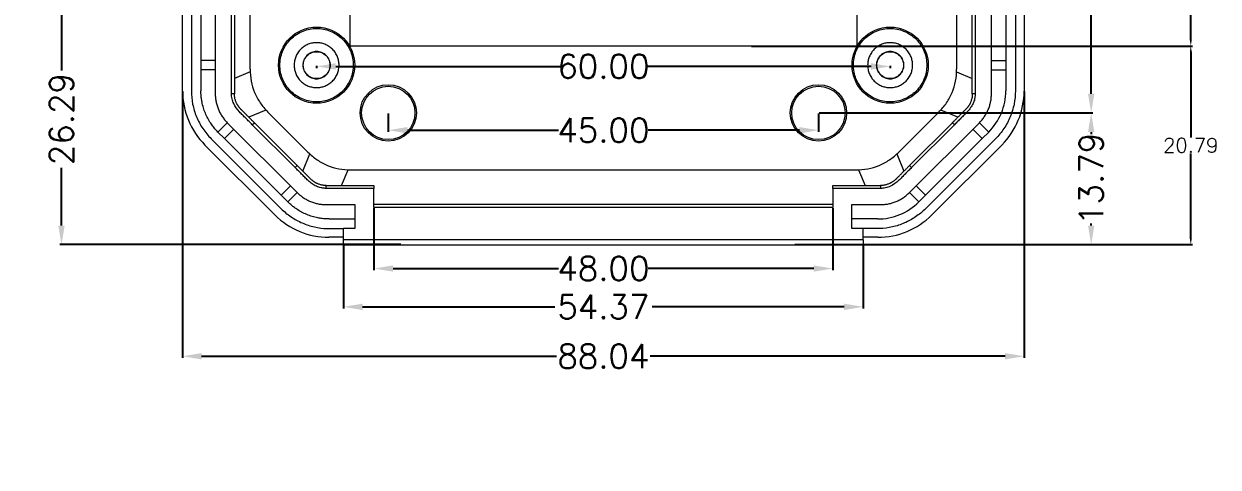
# Model space of a CAD drawing. Header units: inches. Extents: x 1127 to 4647, y 569 to 968.
# Drawn here: x 3373 to 3497.9, y 745.4 to 791.8 of the extents above; entities that cross this region are included whole.
import ezdxf

# ---------------------------------------------------------------- set-up
doc = ezdxf.new("R2010")
doc.units = ezdxf.units.IN
doc.styles.get("Standard").update_dxf_attribs({"font": 'txt', "bigfont": 'gbcbig.shx'})
doc.dimstyles.new('2', dxfattribs={"dimtxt": 1.5, "dimasz": 0.6, "dimexe": 0.18, "dimexo": 0.0625, "dimgap": 0.09, "dimtad": 0, "dimtih": 1, "dimtoh": 1, "dimzin": 0, "dimdsep": 46, "dimtxsty": 'Standard', "dimcen": 0, "dimadec": 0, "dimazin": 2, "dimtfac": 1, "dimtofl": 0, "dimtmove": 0, "dimatfit": 3, "dimfxl": 1, "dimtolj": 1, "dimtzin": 0, "dimarcsym": 0})
doc.dimstyles.new('2.5', dxfattribs={"dimtxt": 2.5, "dimasz": 2, "dimexe": 0.18, "dimexo": 0.0625, "dimgap": 0.09, "dimtad": 0, "dimzin": 0, "dimdsep": 46, "dimtxsty": 'Standard', "dimcen": 2, "dimadec": 0, "dimazin": 0, "dimtfac": 1, "dimtofl": 0, "dimtmove": 0, "dimatfit": 3, "dimfxl": 1, "dimtolj": 1, "dimtzin": 0, "dimarcsym": 0})

# ---------------------------------------------------------------- blocks, each defined once
blk = doc.blocks.new('*D187')
at = {"color": 0, "lineweight": -2}
for p, q in [((3628.76, 895.48), (3628.76, 899.48)), ((3635.21, 898.33), (3633.22, 898.07)), ((3626.76, 897.48), (3630.76, 897.48)), ((1444.45, 822.33), (1444.45, 781.38)), ((1534.37, 822.33), (1534.37, 781.38)), ((1446.45, 781.56), (1484.32, 781.56)), ((1532.37, 781.56), (1494.5, 781.56))]:
    blk.add_line(p, q, dxfattribs=at)
at = {"color": 0}
for points in [[(3633.18, 898.4), (3633.27, 897.74), (3631.24, 897.81)], [(1446.45, 781.9), (1446.45, 781.23), (1444.45, 781.56)], [(1532.37, 781.9), (1532.37, 781.23), (1534.37, 781.56)]]:
    blk.add_solid(points, dxfattribs=at)
at = {"layer": 'Defpoints', "color": 0}
for p in [(3626.28, 897.15), (3631.24, 897.81), (1444.45, 822.39), (1534.37, 822.39), (1534.37, 781.56)]:
    blk.add_point(p, dxfattribs=at)
at = {"color": 0, "insert": (3639.84, 898.94), "char_height": 2.5, "attachment_point": 5, "rotation": 7.5285}
blk.add_mtext('\\A1;∅5.00', dxfattribs=at)
at = {"color": 0, "insert": (1489.41, 781.56), "char_height": 2.5, "attachment_point": 5}
blk.add_mtext('\\A1;89.93', dxfattribs=at)
blk = doc.blocks.new('*D188')
at = {"color": 0, "lineweight": -2}
for p, q in [((3628.76, 895.48), (3628.76, 899.48)), ((3626.76, 897.48), (3630.76, 897.48)), ((3633.47, 894.81), (3631.73, 895.8)), ((1466.91, 816.91), (1466.91, 791.4)), ((1511.91, 816.91), (1511.91, 791.4)), ((1468.91, 791.58), (1484.74, 791.58)), ((1509.91, 791.58), (1494.08, 791.58))]:
    blk.add_line(p, q, dxfattribs=at)
at = {"color": 0}
for points in [[(3631.89, 896.09), (3631.56, 895.51), (3629.99, 896.78)], [(1468.91, 791.91), (1468.91, 791.24), (1466.91, 791.58)], [(1509.91, 791.91), (1509.91, 791.24), (1511.91, 791.58)]]:
    blk.add_solid(points, dxfattribs=at)
at = {"layer": 'Defpoints', "color": 0}
for p in [(3627.54, 898.17), (3629.99, 896.78), (1466.91, 816.97), (1511.91, 816.97), (1511.91, 791.58)]:
    blk.add_point(p, dxfattribs=at)
at = {"color": 0, "insert": (3637.9, 892.3), "char_height": 2.5, "attachment_point": 5, "rotation": 330.4525}
blk.add_mtext('\\A1;∅2.82', dxfattribs=at)
at = {"color": 0, "insert": (1489.41, 791.58), "char_height": 2.5, "attachment_point": 5}
blk.add_mtext('\\A1;45.00', dxfattribs=at)
blk = doc.blocks.new('*D190')
at = {"color": 0, "lineweight": -2}
for p, q in [((3454.85, 810.48), (3450.62, 810.48)), ((3450.8, 809.88), (3450.8, 808.32)), ((3450.8, 805.08), (3450.8, 806.64)), ((3454.08, 804.48), (3450.62, 804.48)), ((1464.41, 803.13), (1464.41, 787.23)), ((1514.41, 803.13), (1514.41, 787.23)), ((1466.41, 787.41), (1484.94, 787.41)), ((1512.41, 787.41), (1493.87, 787.41))]:
    blk.add_line(p, q, dxfattribs=at)
at = {"color": 0}
for points in [[(3450.7, 809.88), (3450.9, 809.88), (3450.8, 810.48)], [(3450.7, 805.08), (3450.9, 805.08), (3450.8, 804.48)], [(1466.41, 787.74), (1466.41, 787.07), (1464.41, 787.41)], [(1512.41, 787.74), (1512.41, 787.07), (1514.41, 787.41)]]:
    blk.add_solid(points, dxfattribs=at)
at = {"layer": 'Defpoints', "color": 0}
for p in [(3450.8, 810.48), (3454.92, 810.48), (3454.14, 804.48), (1464.41, 803.2), (1514.41, 803.2), (1514.41, 787.41)]:
    blk.add_point(p, dxfattribs=at)
at = {"color": 0, "attachment_point": 5}
for s, insert, char_height in [('\\A1;6.00', (3450.8, 807.48), 1.5), ('\\A1;50.00', (1489.41, 787.41), 2.5)]:
    blk.add_mtext(s, dxfattribs=dict(at, insert=insert, char_height=char_height))
blk = doc.blocks.new('*D196')
at = {"color": 0, "lineweight": -2}
for p, q in [((1365.45, 937.96), (1375.79, 937.96)), ((1375.61, 935.96), (1375.61, 879.97)), ((1375.61, 812.96), (1375.61, 868.95)), ((1370.62, 810.96), (1375.79, 810.96)), ((3449.12, 789.48), (3495.25, 789.48)), ((3495.07, 788.88), (3495.07, 779.92)), ((3495.07, 769.29), (3495.07, 778.24)), ((3453.64, 768.69), (3495.25, 768.69))]:
    blk.add_line(p, q, dxfattribs=at)
at = {"color": 0}
for points in [[(1375.28, 935.96), (1375.95, 935.96), (1375.61, 937.96)], [(1375.28, 812.96), (1375.95, 812.96), (1375.61, 810.96)], [(3494.97, 788.88), (3495.17, 788.88), (3495.07, 789.48)], [(3494.97, 769.29), (3495.17, 769.29), (3495.07, 768.69)]]:
    blk.add_solid(points, dxfattribs=at)
at = {"layer": 'Defpoints', "color": 0}
for p in [(1365.39, 937.96), (1370.56, 810.96), (1375.61, 810.96), (3449.06, 789.48), (3453.58, 768.69), (3495.07, 768.69)]:
    blk.add_point(p, dxfattribs=at)
at = {"color": 0, "insert": (1375.61, 874.46), "char_height": 2.5, "attachment_point": 5, "rotation": 90}
blk.add_mtext('\\A1;127.00', dxfattribs=at)
at = {"color": 0, "insert": (3495.07, 779.08), "char_height": 1.5, "attachment_point": 5}
blk.add_mtext('\\A1;20.79', dxfattribs=at)
blk = doc.blocks.new('*D197')
at = {"color": 0, "lineweight": -2}
for p, q in [((1466.91, 864.97), (1466.91, 868.97)), ((1464.91, 866.97), (1468.91, 866.97)), ((1473.14, 865.1), (1471.22, 865.68)), ((3445.35, 825.48), (3495.25, 825.48)), ((3495.07, 824.88), (3495.07, 808.32)), ((3495.07, 790.08), (3495.07, 806.64)), ((3450.87, 789.48), (3495.25, 789.48))]:
    blk.add_line(p, q, dxfattribs=at)
at = {"color": 0}
for points in [[(1471.32, 866), (1471.12, 865.36), (1469.3, 866.25)], [(3494.97, 824.88), (3495.17, 824.88), (3495.07, 825.48)], [(3494.97, 790.08), (3495.17, 790.08), (3495.07, 789.48)]]:
    blk.add_solid(points, dxfattribs=at)
at = {"layer": 'Defpoints', "color": 0}
for p in [(1464.51, 867.69), (1469.3, 866.25), (3445.28, 825.48), (3495.07, 825.48), (3450.81, 789.48)]:
    blk.add_point(p, dxfattribs=at)
at = {"color": 0, "insert": (1477.61, 863.76), "char_height": 2.5, "attachment_point": 5, "rotation": 343.2997}
blk.add_mtext('\\A1;∅5.00', dxfattribs=at)
at = {"color": 0, "insert": (3495.07, 807.48), "char_height": 1.5, "attachment_point": 5}
blk.add_mtext('\\A1;36.00', dxfattribs=at)
blk = doc.blocks.new('*D198')
at = {"color": 0, "lineweight": -2}
for p, q in [((3633.7, 913.45), (3601.79, 913.45)), ((3601.97, 911.45), (3601.97, 847.99)), ((1466.91, 864.97), (1466.91, 868.97)), ((1464.91, 866.97), (1468.91, 866.97)), ((1477.42, 859), (1469.54, 864.98)), ((3601.97, 773.5), (3601.97, 836.97)), ((3633.7, 771.5), (3601.79, 771.5))]:
    blk.add_line(p, q, dxfattribs=at)
at = {"color": 0}
for points in [[(3601.63, 911.45), (3602.3, 911.45), (3601.97, 913.45)], [(1469.74, 865.24), (1469.34, 864.71), (1467.94, 866.18)], [(3601.63, 773.5), (3602.3, 773.5), (3601.97, 771.5)]]:
    blk.add_solid(points, dxfattribs=at)
at = {"layer": 'Defpoints', "color": 0}
for p in [(3601.97, 913.45), (3633.76, 913.45), (1465.87, 867.76), (1467.94, 866.18), (3633.76, 771.5)]:
    blk.add_point(p, dxfattribs=at)
at = {"color": 0, "char_height": 2.5, "attachment_point": 5}
for s, insert, rotation in [('\\A1;∅2.60', (1481.3, 856.05), 322.8069), ('\\A1;141.95', (3601.97, 842.48), 90)]:
    blk.add_mtext(s, dxfattribs=dict(at, insert=insert, rotation=rotation))
blk = doc.blocks.new('*D199')
at = {"color": 0, "lineweight": -2}
for p, q in [((1459.41, 929.97), (1459.41, 933.97)), ((1465.56, 934.07), (1463.67, 933.43)), ((1457.41, 931.97), (1461.41, 931.97)), ((3540.25, 792.03), (3540.25, 763.09)), ((3560.75, 792.03), (3560.75, 763.09)), ((3542.25, 763.27), (3545.83, 763.27)), ((3558.75, 763.27), (3555.17, 763.27))]:
    blk.add_line(p, q, dxfattribs=at)
at = {"color": 0}
for points in [[(1463.56, 933.74), (1463.78, 933.11), (1461.78, 932.78)], [(3542.25, 763.6), (3542.25, 762.94), (3540.25, 763.27)], [(3558.75, 763.6), (3558.75, 762.94), (3560.75, 763.27)]]:
    blk.add_solid(points, dxfattribs=at)
at = {"layer": 'Defpoints', "color": 0}
for p in [(1461.78, 932.78), (1457.04, 931.16), (3540.25, 792.09), (3560.75, 792.09), (3560.75, 763.27)]:
    blk.add_point(p, dxfattribs=at)
at = {"color": 0, "insert": (1469.98, 935.58), "char_height": 2.5, "attachment_point": 5, "rotation": 18.863}
blk.add_mtext('\\A1;∅5.00', dxfattribs=at)
at = {"color": 0, "insert": (3550.5, 763.27), "char_height": 2.5, "attachment_point": 5}
blk.add_mtext('\\A1;20.50', dxfattribs=at)
blk = doc.blocks.new('*D200')
at = {"color": 0, "lineweight": -2}
for p, q in [((1459.41, 929.97), (1459.41, 933.97)), ((1457.41, 931.97), (1461.41, 931.97)), ((1464.88, 928.95), (1463.13, 929.92)), ((3636.26, 782.42), (3636.26, 751.87)), ((3681.26, 782.42), (3681.26, 751.87)), ((3638.26, 752.05), (3654.09, 752.05)), ((3679.26, 752.05), (3663.44, 752.05))]:
    blk.add_line(p, q, dxfattribs=at)
at = {"color": 0}
for points in [[(1463.29, 930.21), (1462.96, 929.62), (1461.38, 930.88)], [(3638.26, 752.38), (3638.26, 751.72), (3636.26, 752.05)], [(3679.26, 752.38), (3679.26, 751.72), (3681.26, 752.05)]]:
    blk.add_solid(points, dxfattribs=at)
at = {"layer": 'Defpoints', "color": 0}
for p in [(1457.44, 933.06), (1461.38, 930.88), (3636.26, 782.48), (3681.26, 782.48), (3681.26, 752.05)]:
    blk.add_point(p, dxfattribs=at)
at = {"color": 0, "insert": (1469.33, 926.49), "char_height": 2.5, "attachment_point": 5, "rotation": 331.0628}
blk.add_mtext('\\A1;∅4.49', dxfattribs=at)
at = {"color": 0, "insert": (3658.76, 752.05), "char_height": 2.5, "attachment_point": 5}
blk.add_mtext('\\A1;45.00', dxfattribs=at)
blk = doc.blocks.new('*D203')
at = {"color": 0, "lineweight": -2}
for p, q in [((1504.48, 870.63), (1498.69, 870.63)), ((1498.87, 868.63), (1498.87, 847.06)), ((1498.87, 815.31), (1498.87, 836.88)), ((1499.14, 813.31), (1498.69, 813.31)), ((3628.76, 787.42), (3628.76, 746.86)), ((3688.76, 787.42), (3688.76, 746.86)), ((3630.76, 747.04), (3654.3, 747.04)), ((3686.76, 747.04), (3663.23, 747.04))]:
    blk.add_line(p, q, dxfattribs=at)
at = {"color": 0}
for points in [[(1498.53, 868.63), (1499.2, 868.63), (1498.87, 870.63)], [(1498.53, 815.31), (1499.2, 815.31), (1498.87, 813.31)], [(3630.76, 747.37), (3630.76, 746.71), (3628.76, 747.04)], [(3686.76, 747.37), (3686.76, 746.71), (3688.76, 747.04)]]:
    blk.add_solid(points, dxfattribs=at)
at = {"layer": 'Defpoints', "color": 0}
for p in [(1504.54, 870.63), (1498.87, 813.31), (1499.2, 813.31), (3628.76, 787.48), (3688.76, 787.48), (3688.76, 747.04)]:
    blk.add_point(p, dxfattribs=at)
at = {"color": 0, "insert": (1498.87, 841.97), "char_height": 2.5, "attachment_point": 5, "rotation": 90}
blk.add_mtext('\\A1;57.32', dxfattribs=at)
at = {"color": 0, "insert": (3658.76, 747.04), "char_height": 2.5, "attachment_point": 5}
blk.add_mtext('\\A1;60.00', dxfattribs=at)
blk = doc.blocks.new('*D169')
at = {"color": 0, "lineweight": -2}
for p, q in [((3406.43, 768.62), (3406.43, 762)), ((3460.8, 768.62), (3460.8, 762)), ((3408.43, 762.18), (3428.53, 762.18)), ((3458.8, 762.18), (3438.71, 762.18))]:
    blk.add_line(p, q, dxfattribs=at)
at = {"color": 0}
for points in [[(3408.43, 762.51), (3408.43, 761.84), (3406.43, 762.18)], [(3458.8, 762.51), (3458.8, 761.84), (3460.8, 762.18)]]:
    blk.add_solid(points, dxfattribs=at)
at = {"layer": 'Defpoints', "color": 0}
for p in [(3406.43, 768.69), (3460.8, 768.69), (3460.8, 762.18)]:
    blk.add_point(p, dxfattribs=at)
at = {"color": 0, "insert": (3433.62, 762.18), "char_height": 2.5, "attachment_point": 5}
blk.add_mtext('\\A1;54.37', dxfattribs=at)
blk = doc.blocks.new('*D170')
at = {"color": 0, "lineweight": -2}
for p, q in [((3409.62, 772.52), (3409.62, 766.01)), ((3457.62, 772.52), (3457.62, 766.01)), ((3411.62, 766.19), (3428.94, 766.19)), ((3455.62, 766.19), (3438.29, 766.19))]:
    blk.add_line(p, q, dxfattribs=at)
at = {"color": 0}
for points in [[(3411.62, 766.52), (3411.62, 765.86), (3409.62, 766.19)], [(3455.62, 766.52), (3455.62, 765.86), (3457.62, 766.19)]]:
    blk.add_solid(points, dxfattribs=at)
at = {"layer": 'Defpoints', "color": 0}
for p in [(3409.62, 772.58), (3457.62, 772.58), (3457.62, 766.19)]:
    blk.add_point(p, dxfattribs=at)
at = {"color": 0, "insert": (3433.62, 766.19), "char_height": 2.5, "attachment_point": 5}
blk.add_mtext('\\A1;48.00', dxfattribs=at)
blk = doc.blocks.new('*D171')
at = {"color": 0, "lineweight": -2}
for p, q in [((3389.59, 784.71), (3389.59, 756.83)), ((3477.64, 784.71), (3477.64, 756.83)), ((3391.59, 757.01), (3428.73, 757.01)), ((3475.64, 757.01), (3438.5, 757.01))]:
    blk.add_line(p, q, dxfattribs=at)
at = {"color": 0}
for points in [[(3391.59, 757.34), (3391.59, 756.67), (3389.59, 757.01)], [(3475.64, 757.34), (3475.64, 756.67), (3477.64, 757.01)]]:
    blk.add_solid(points, dxfattribs=at)
at = {"layer": 'Defpoints', "color": 0}
for p in [(3389.59, 784.77), (3477.64, 784.77), (3477.64, 757.01)]:
    blk.add_point(p, dxfattribs=at)
at = {"color": 0, "insert": (3433.62, 757.01), "char_height": 2.5, "attachment_point": 5}
blk.add_mtext('\\A1;88.04', dxfattribs=at)
blk = doc.blocks.new('*D172')
at = {"color": 0, "lineweight": -2}
for p, q in [((3411.12, 782.42), (3411.12, 780.49)), ((3456.12, 782.42), (3456.12, 780.49)), ((3413.12, 780.67), (3428.94, 780.67)), ((3454.12, 780.67), (3438.29, 780.67))]:
    blk.add_line(p, q, dxfattribs=at)
at = {"color": 0}
for points in [[(3413.12, 781), (3413.12, 780.33), (3411.12, 780.67)], [(3454.12, 781), (3454.12, 780.33), (3456.12, 780.67)]]:
    blk.add_solid(points, dxfattribs=at)
at = {"layer": 'Defpoints', "color": 0}
for p in [(3411.12, 782.48), (3456.12, 782.48), (3456.12, 780.67)]:
    blk.add_point(p, dxfattribs=at)
at = {"color": 0, "insert": (3433.62, 780.67), "char_height": 2.5, "attachment_point": 5}
blk.add_mtext('\\A1;45.00', dxfattribs=at)
blk = doc.blocks.new('*D173')
at = {"color": 0, "lineweight": -2}
for p, q in [((3403.62, 787.42), (3403.62, 787.17)), ((3405.62, 787.35), (3429.15, 787.35)), ((3461.62, 787.35), (3438.08, 787.35)), ((3463.62, 787.42), (3463.62, 787.17))]:
    blk.add_line(p, q, dxfattribs=at)
at = {"color": 0}
for points in [[(3405.62, 787.68), (3405.62, 787.01), (3403.62, 787.35)], [(3461.62, 787.68), (3461.62, 787.01), (3463.62, 787.35)]]:
    blk.add_solid(points, dxfattribs=at)
at = {"layer": 'Defpoints', "color": 0}
for p in [(3403.62, 787.48), (3463.62, 787.48), (3463.62, 787.35)]:
    blk.add_point(p, dxfattribs=at)
at = {"color": 0, "insert": (3433.62, 787.35), "char_height": 2.5, "attachment_point": 5}
blk.add_mtext('\\A1;60.00', dxfattribs=at)
blk = doc.blocks.new('*D176')
at = {"color": 0, "lineweight": -2}
for p, q in [((3456.18, 782.48), (3484.83, 782.48)), ((3484.65, 780.48), (3484.65, 780.26)), ((3484.65, 770.69), (3484.65, 770.91)), ((3459.07, 768.69), (3484.83, 768.69))]:
    blk.add_line(p, q, dxfattribs=at)
at = {"color": 0}
for points in [[(3484.32, 780.48), (3484.98, 780.48), (3484.65, 782.48)], [(3484.32, 770.69), (3484.98, 770.69), (3484.65, 768.69)]]:
    blk.add_solid(points, dxfattribs=at)
at = {"layer": 'Defpoints', "color": 0}
for p in [(3456.12, 782.48), (3484.65, 782.48), (3459, 768.69)]:
    blk.add_point(p, dxfattribs=at)
at = {"color": 0, "insert": (3484.65, 775.58), "char_height": 2.5, "attachment_point": 5, "rotation": 90}
blk.add_mtext('\\A1;13.79', dxfattribs=at)
blk = doc.blocks.new('*D177')
at = {"color": 0, "lineweight": -2}
for p, q in [((3456.18, 832.48), (3484.83, 832.48)), ((3484.65, 830.48), (3484.65, 811.94)), ((3484.65, 784.48), (3484.65, 803.01)), ((3456.18, 782.48), (3484.83, 782.48))]:
    blk.add_line(p, q, dxfattribs=at)
at = {"color": 0}
for points in [[(3484.32, 830.48), (3484.98, 830.48), (3484.65, 832.48)], [(3484.32, 784.48), (3484.98, 784.48), (3484.65, 782.48)]]:
    blk.add_solid(points, dxfattribs=at)
at = {"layer": 'Defpoints', "color": 0}
for p in [(3456.12, 832.48), (3484.65, 832.48), (3456.12, 782.48)]:
    blk.add_point(p, dxfattribs=at)
at = {"color": 0, "insert": (3484.65, 807.48), "char_height": 2.5, "attachment_point": 5, "rotation": 90}
blk.add_mtext('\\A1;50.00', dxfattribs=at)
blk = doc.blocks.new('*D178')
at = {"color": 0, "lineweight": -2}
for p, q in [((3401.05, 794.98), (3376.75, 794.98)), ((3376.93, 792.98), (3376.93, 786.92)), ((3376.93, 770.69), (3376.93, 776.74)), ((3412.42, 768.69), (3376.75, 768.69))]:
    blk.add_line(p, q, dxfattribs=at)
at = {"color": 0}
for points in [[(3376.59, 792.98), (3377.26, 792.98), (3376.93, 794.98)], [(3376.59, 770.69), (3377.26, 770.69), (3376.93, 768.69)]]:
    blk.add_solid(points, dxfattribs=at)
at = {"layer": 'Defpoints', "color": 0}
for p in [(3376.93, 794.98), (3401.12, 794.98), (3412.48, 768.69)]:
    blk.add_point(p, dxfattribs=at)
at = {"color": 0, "insert": (3376.93, 781.83), "char_height": 2.5, "attachment_point": 5, "rotation": 90}
blk.add_mtext('\\A1;26.29', dxfattribs=at)

msp = doc.modelspace()

# ---------------------------------------------------------------- linework, layer by layer
at = {"color": 7, "linetype": 'Continuous', "lineweight": 15}
for p, q in [((3389.595, 784.773), (3389.595, 900.184)), ((3390.512, 900.167), (3390.512, 784.791)), ((3391.512, 900.167), (3391.512, 784.791)), ((3393.016, 900.463), (3393.016, 784.494)), ((3394.716, 784.494), (3394.716, 900.463)), ((3395.016, 900.463), (3395.016, 784.494)), ((3472.216, 784.494), (3472.216, 900.463)), ((3472.516, 900.463), (3472.516, 784.494)), ((3474.216, 784.494), (3474.216, 900.463)), ((3475.719, 900.167), (3475.719, 784.791)), ((3476.719, 900.167), (3476.719, 784.791)), ((3477.636, 900.184), (3477.636, 784.773)), ((3396.658, 787.059), (3396.658, 827.899)), ((3470.574, 827.899), (3470.574, 787.059)), ((3407.116, 789.479), (3407.116, 825.479)), ((3460.116, 825.479), (3460.116, 789.479)), ((3460.116, 789.479), (3407.116, 789.479)), ((3393.016, 787.979), (3391.516, 787.979)), ((3391.516, 787.979), (3391.516, 786.979)), ((3474.216, 787.979), (3475.716, 787.979)), ((3475.716, 787.979), (3475.716, 786.979)), ((3393.016, 786.979), (3391.516, 786.979)), ((3396.663, 786.775), (3395.016, 786.086)), ((3470.568, 786.775), (3472.216, 786.086)), ((3474.216, 786.979), (3475.716, 786.979)), ((3395.016, 784.494), (3394.716, 784.494)), ((3472.516, 784.494), (3472.216, 784.494)), ((3398.319, 782.776), (3396.529, 782.028)), ((3402.711, 778.376), (3398.513, 782.574)), ((3468.718, 782.574), (3464.52, 778.376)), ((3470.702, 782.028), (3468.912, 782.776)), ((3393.299, 780.478), (3394.275, 781.454)), ((3394.275, 781.454), (3401.591, 774.138)), ((3396.891, 781.242), (3397.103, 781.454)), ((3401.379, 776.754), (3396.891, 781.242)), ((3397.103, 781.454), (3401.591, 776.966)), ((3465.64, 774.138), (3472.957, 781.454)), ((3465.64, 776.966), (3470.128, 781.454)), ((3470.34, 781.242), (3465.852, 776.754)), ((3470.128, 781.454), (3470.34, 781.242)), ((3473.933, 780.478), (3472.957, 781.454)), ((3392.591, 779.771), (3399.908, 772.454)), ((3393.299, 780.478), (3393.98, 779.796)), ((3394.956, 780.772), (3393.98, 779.796)), ((3393.98, 779.796), (3399.908, 773.869)), ((3473.251, 779.796), (3467.323, 773.869)), ((3474.64, 779.771), (3467.323, 772.454)), ((3472.275, 780.772), (3473.251, 779.796)), ((3473.933, 780.478), (3473.251, 779.796)), ((3391.938, 779.117), (3399.254, 771.801)), ((3467.977, 771.801), (3475.294, 779.117)), ((3402.165, 776.392), (3402.913, 778.182)), ((3464.319, 778.182), (3465.067, 776.392)), ((3401.591, 776.966), (3401.379, 776.754)), ((3406.223, 774.879), (3406.912, 776.526)), ((3407.196, 776.521), (3460.036, 776.521)), ((3460.32, 776.526), (3461.008, 774.879)), ((3465.852, 776.754), (3465.64, 776.966)), ((3399.908, 773.869), (3400.884, 774.845)), ((3404.631, 774.579), (3404.631, 774.879)), ((3404.631, 774.879), (3409.616, 774.879)), ((3409.616, 774.879), (3409.616, 774.579)), ((3457.616, 774.579), (3457.616, 774.879)), ((3457.616, 774.879), (3462.6, 774.879)), ((3462.6, 774.879), (3462.6, 774.579)), ((3467.323, 773.869), (3466.347, 774.845)), ((3399.908, 773.869), (3400.615, 773.162)), ((3401.591, 774.138), (3400.615, 773.162)), ((3409.616, 774.579), (3404.631, 774.579)), ((3409.616, 772.579), (3409.616, 774.579)), ((3457.616, 774.579), (3457.616, 772.579)), ((3462.6, 774.579), (3457.616, 774.579)), ((3465.64, 774.138), (3466.616, 773.162)), ((3467.323, 773.869), (3466.616, 773.162)), ((3404.631, 772.879), (3407.616, 772.879)), ((3407.616, 772.879), (3407.616, 770.379)), ((3457.616, 772.876), (3409.616, 772.876)), ((3457.616, 772.579), (3409.616, 772.579)), ((3459.616, 772.879), (3462.6, 772.879)), ((3459.616, 770.379), (3459.616, 772.879)), ((3404.928, 771.375), (3407.616, 771.375)), ((3462.304, 771.375), (3459.616, 771.375)), ((3404.713, 770.379), (3406.431, 770.379)), ((3406.431, 769.187), (3406.431, 770.379)), ((3407.616, 770.379), (3406.431, 770.379)), ((3460.8, 770.379), (3459.616, 770.379)), ((3460.8, 769.187), (3460.8, 770.379)), ((3462.518, 770.379), (3460.8, 770.379)), ((3406.431, 769.458), (3404.91, 769.458)), ((3460.8, 769.187), (3406.431, 769.187)), ((3406.431, 768.687), (3460.8, 768.687)), ((3462.321, 769.458), (3460.8, 769.458))]:
    msp.add_line(p, q, dxfattribs=at)
for centre, radius in [((3403.616, 787.479), 3.983), ((3463.616, 787.479), 3.983), ((3411.116, 782.479), 2.948), ((3411.116, 782.479), 2.79), ((3456.116, 782.479), 2.948), ((3456.116, 782.479), 2.79)]:
    msp.add_circle(centre, radius, dxfattribs=at)
for centre, major_axis, start_param, end_param in [((3397.596, 784.776), (5.659, 5.659), 2.3563468, 3.1415927), ((3469.635, 784.776), (5.659, -5.659), 0, 0.7852459), ((3404.913, 777.459), (-5.659, -5.659), 0, 0.7852459), ((3462.319, 777.459), (-5.659, 5.659), 2.3563468, 3.1415927)]:
    msp.add_ellipse(centre, major_axis=major_axis, ratio=0.9996955, start_param=start_param, end_param=end_param, dxfattribs=at)
for points, knots in [([(3399.775, 787.479), (3399.775, 787.237), (3399.82, 786.755), (3400.029, 786.04), (3400.382, 785.358), (3400.881, 784.744), (3401.495, 784.245), (3402.177, 783.892), (3402.892, 783.683), (3403.615, 783.616), (3404.34, 783.683), (3405.054, 783.892), (3405.736, 784.245), (3406.35, 784.744), (3406.849, 785.358), (3407.202, 786.04), (3407.411, 786.755), (3407.478, 787.478), (3407.411, 788.203), (3407.202, 788.917), (3406.849, 789.599), (3406.35, 790.213), (3405.736, 790.712), (3405.054, 791.065), (3404.34, 791.274), (3403.616, 791.341), (3402.892, 791.274), (3402.177, 791.065), (3401.495, 790.712), (3400.881, 790.213), (3400.382, 789.599), (3400.029, 788.917), (3399.82, 788.203), (3399.775, 787.72), (3399.775, 787.479)], [0, 0, 0, 0, 0.0299972, 0.0600053, 0.0921613, 0.1249998, 0.1578383, 0.1899944, 0.2199861, 0.2499998, 0.2799915, 0.3100053, 0.3421613, 0.3749998, 0.4078383, 0.4399944, 0.4699861, 0.4999998, 0.5299915, 0.5600053, 0.5921613, 0.6249998, 0.6578383, 0.6899944, 0.7199861, 0.7499998, 0.7799915, 0.8100053, 0.8421613, 0.8749998, 0.9078383, 0.9399944, 0.9699917, 1, 1, 1, 1]), ([(3459.775, 787.479), (3459.775, 787.237), (3459.82, 786.755), (3460.029, 786.04), (3460.382, 785.358), (3460.881, 784.744), (3461.495, 784.245), (3462.177, 783.892), (3462.892, 783.683), (3463.615, 783.616), (3464.34, 783.683), (3465.054, 783.892), (3465.736, 784.245), (3466.35, 784.744), (3466.849, 785.358), (3467.202, 786.04), (3467.411, 786.755), (3467.478, 787.478), (3467.411, 788.203), (3467.202, 788.917), (3466.849, 789.599), (3466.35, 790.213), (3465.736, 790.712), (3465.054, 791.065), (3464.34, 791.274), (3463.616, 791.341), (3462.892, 791.274), (3462.177, 791.065), (3461.495, 790.712), (3460.881, 790.213), (3460.382, 789.599), (3460.029, 788.917), (3459.82, 788.203), (3459.775, 787.72), (3459.775, 787.479)], [0, 0, 0, 0, 0.0299972, 0.0600053, 0.0921613, 0.1249998, 0.1578383, 0.1899944, 0.2199861, 0.2499998, 0.2799915, 0.3100053, 0.3421613, 0.3749998, 0.4078383, 0.4399944, 0.4699861, 0.4999998, 0.5299915, 0.5600053, 0.5921613, 0.6249998, 0.6578383, 0.6899944, 0.7199861, 0.7499998, 0.7799915, 0.8100053, 0.8421613, 0.8749998, 0.9078383, 0.9399944, 0.9699917, 1, 1, 1, 1]), ([(3405.966, 787.479), (3405.966, 787.331), (3405.938, 787.036), (3405.81, 786.597), (3405.594, 786.179), (3405.289, 785.806), (3404.915, 785.5), (3404.498, 785.285), (3404.059, 785.156), (3403.616, 785.115), (3403.173, 785.156), (3402.734, 785.284), (3402.316, 785.5), (3401.943, 785.806), (3401.637, 786.179), (3401.422, 786.597), (3401.293, 787.035), (3401.252, 787.478), (3401.293, 787.922), (3401.421, 788.36), (3401.637, 788.778), (3401.943, 789.151), (3402.316, 789.457), (3402.734, 789.673), (3403.172, 789.801), (3403.615, 789.842), (3404.059, 789.801), (3404.497, 789.673), (3404.915, 789.457), (3405.288, 789.152), (3405.594, 788.778), (3405.81, 788.361), (3405.938, 787.922), (3405.966, 787.626), (3405.966, 787.479)], [0, 0, 0, 0, 0.0299919, 0.0600017, 0.0924825, 0.1249997, 0.1574805, 0.1899977, 0.2199807, 0.2499997, 0.2799827, 0.3100017, 0.3424825, 0.3749997, 0.4074805, 0.4399977, 0.4699807, 0.4999997, 0.5299827, 0.5600017, 0.5924825, 0.6249997, 0.6574805, 0.6899977, 0.7199807, 0.7499997, 0.7799827, 0.8100017, 0.8424825, 0.8749997, 0.9074805, 0.9399977, 0.96999, 1, 1, 1, 1]), ([(3465.966, 787.479), (3465.966, 787.331), (3465.938, 787.036), (3465.81, 786.597), (3465.594, 786.179), (3465.289, 785.806), (3464.915, 785.5), (3464.498, 785.285), (3464.059, 785.156), (3463.616, 785.115), (3463.173, 785.156), (3462.734, 785.284), (3462.316, 785.5), (3461.943, 785.806), (3461.637, 786.179), (3461.422, 786.597), (3461.293, 787.035), (3461.252, 787.478), (3461.293, 787.922), (3461.421, 788.36), (3461.637, 788.778), (3461.943, 789.151), (3462.316, 789.457), (3462.734, 789.673), (3463.172, 789.801), (3463.615, 789.842), (3464.059, 789.801), (3464.497, 789.673), (3464.915, 789.457), (3465.288, 789.152), (3465.594, 788.778), (3465.81, 788.361), (3465.938, 787.922), (3465.966, 787.626), (3465.966, 787.479)], [0, 0, 0, 0, 0.02999195, 0.06000165, 0.09248249, 0.12499966, 0.15748051, 0.1899977, 0.2199807, 0.24999967, 0.27998267, 0.31000165, 0.34248249, 0.37499966, 0.40748051, 0.4399977, 0.4699807, 0.49999967, 0.52998267, 0.56000165, 0.59248249, 0.62499966, 0.65748051, 0.6899977, 0.7199807, 0.74999967, 0.77998267, 0.81000165, 0.84248249, 0.87499966, 0.90748051, 0.9399977, 0.96998998, 1, 1, 1, 1]), ([(3402.192, 787.479), (3402.192, 787.657), (3402.263, 788.03), (3402.58, 788.514), (3403.064, 788.832), (3403.616, 788.937), (3404.167, 788.832), (3404.651, 788.514), (3404.969, 788.03), (3405.074, 787.479), (3404.969, 786.927), (3404.651, 786.443), (3404.167, 786.126), (3403.616, 786.021), (3403.064, 786.126), (3402.58, 786.443), (3402.263, 786.927), (3402.192, 787.3), (3402.192, 787.479)], [0, 0, 0, 0, 0.0600271, 0.125, 0.1899729, 0.25, 0.3100271, 0.375, 0.4399729, 0.5, 0.5600271, 0.625, 0.6899729, 0.75, 0.8100271, 0.875, 0.9399729, 1, 1, 1, 1]), ([(3405.025, 787.479), (3405.025, 787.656), (3404.955, 788.024), (3404.64, 788.503), (3404.161, 788.818), (3403.616, 788.921), (3403.07, 788.818), (3402.591, 788.503), (3402.277, 788.024), (3402.173, 787.479), (3402.277, 786.933), (3402.591, 786.454), (3403.07, 786.14), (3403.616, 786.036), (3404.161, 786.14), (3404.64, 786.454), (3404.955, 786.933), (3405.025, 787.302), (3405.025, 787.479)], [0, 0, 0, 0, 0.0600271, 0.125, 0.1899729, 0.25, 0.3100271, 0.375, 0.4399729, 0.5, 0.5600271, 0.625, 0.6899729, 0.75, 0.8100271, 0.875, 0.9399729, 1, 1, 1, 1]), ([(3462.192, 787.479), (3462.192, 787.657), (3462.263, 788.03), (3462.58, 788.514), (3463.064, 788.832), (3463.616, 788.937), (3464.167, 788.832), (3464.651, 788.514), (3464.969, 788.03), (3465.074, 787.479), (3464.969, 786.927), (3464.651, 786.443), (3464.167, 786.126), (3463.616, 786.021), (3463.064, 786.126), (3462.58, 786.443), (3462.263, 786.927), (3462.192, 787.3), (3462.192, 787.479)], [0, 0, 0, 0, 0.0600271, 0.125, 0.1899729, 0.25, 0.3100271, 0.375, 0.4399729, 0.5, 0.5600271, 0.625, 0.6899729, 0.75, 0.8100271, 0.875, 0.9399729, 1, 1, 1, 1]), ([(3465.025, 787.479), (3465.025, 787.656), (3464.955, 788.024), (3464.64, 788.503), (3464.161, 788.818), (3463.616, 788.921), (3463.07, 788.818), (3462.591, 788.503), (3462.277, 788.024), (3462.173, 787.479), (3462.277, 786.933), (3462.591, 786.454), (3463.07, 786.14), (3463.616, 786.036), (3464.161, 786.14), (3464.64, 786.454), (3464.955, 786.933), (3465.025, 787.302), (3465.025, 787.479)], [0, 0, 0, 0, 0.0600271, 0.125, 0.1899729, 0.25, 0.3100271, 0.375, 0.4399729, 0.5, 0.5600271, 0.625, 0.6899729, 0.75, 0.8100271, 0.875, 0.9399729, 1, 1, 1, 1]), ([(3390.512, 784.791), (3390.512, 784.323), (3390.558, 783.86), (3390.741, 782.943), (3390.876, 782.5), (3391.141, 781.861), (3391.239, 781.652), (3391.458, 781.242), (3391.579, 781.041), (3391.966, 780.461), (3392.261, 780.102), (3392.591, 779.771)], [0, 0, 0, 0, 0.25, 0.25, 0.5, 0.5, 0.625, 0.625, 0.75, 0.75, 1, 1, 1, 1]), ([(3393.299, 780.478), (3393.243, 780.535), (3393.131, 780.649), (3392.972, 780.829), (3392.82, 781.014), (3392.676, 781.205), (3392.471, 781.499), (3392.224, 781.911), (3391.968, 782.453), (3391.765, 783.017), (3391.636, 783.534), (3391.56, 783.994), (3391.52, 784.391), (3391.515, 784.658), (3391.512, 784.791)], [0, 0, 0, 0, 0.0500518, 0.1000041, 0.1499344, 0.1999199, 0.2500378, 0.3749246, 0.4999753, 0.6249175, 0.749932, 0.8333414, 0.9165779, 1, 1, 1, 1]), ([(3473.933, 780.478), (3474.496, 781.042), (3474.949, 781.719), (3475.56, 783.194), (3475.719, 783.993), (3475.719, 784.791)], [0, 0, 0, 0, 0.5, 0.5, 1, 1, 1, 1]), ([(3476.719, 784.791), (3476.719, 784.323), (3476.673, 783.86), (3476.49, 782.943), (3476.355, 782.5), (3476.09, 781.861), (3475.992, 781.652), (3475.773, 781.242), (3475.652, 781.041), (3475.265, 780.461), (3474.971, 780.102), (3474.64, 779.771)], [0, 0, 0, 0, 0.25, 0.25, 0.5, 0.5, 0.625, 0.625, 0.75, 0.75, 1, 1, 1, 1]), ([(3393.016, 784.494), (3393.017, 784.423), (3393.019, 784.282), (3393.034, 784.071), (3393.06, 783.862), (3393.096, 783.655), (3393.142, 783.45), (3393.198, 783.247), (3393.265, 783.046), (3393.366, 782.783), (3393.517, 782.464), (3393.735, 782.102), (3393.985, 781.761), (3394.178, 781.556), (3394.275, 781.454)], [0, 0, 0, 0, 0.0630419, 0.1256318, 0.1879197, 0.2500577, 0.3121992, 0.3744973, 0.4371042, 0.5001697, 0.6250748, 0.750095, 0.8750284, 1, 1, 1, 1]), ([(3396.891, 781.242), (3396.779, 781.355), (3396.555, 781.58), (3396.275, 781.86), (3396.05, 782.078), (3395.88, 782.241), (3395.71, 782.409), (3395.36, 782.783), (3395.037, 783.207), (3394.84, 783.701), (3394.769, 783.961), (3394.724, 784.226), (3394.718, 784.405), (3394.716, 784.494)], [0, 0, 0, 0, 0.1185113, 0.2362249, 0.294292, 0.3523592, 0.4112761, 0.4725006, 0.7336948, 0.8000569, 0.8671636, 0.9336847, 1, 1, 1, 1]), ([(3395.757, 782.8), (3395.746, 782.811), (3395.72, 782.837), (3395.675, 782.882), (3395.633, 782.926), (3395.585, 782.979), (3395.557, 783.012), (3395.525, 783.051), (3395.486, 783.099), (3395.447, 783.153), (3395.408, 783.208), (3395.374, 783.261), (3395.34, 783.315), (3395.311, 783.366), (3395.283, 783.417), (3395.251, 783.48), (3395.212, 783.562), (3395.165, 783.675), (3395.118, 783.809), (3395.077, 783.958), (3395.046, 784.109), (3395.027, 784.251), (3395.017, 784.375), (3395.016, 784.456), (3395.016, 784.494)], [0, 0, 0, 0, 0.05208, 0.12429926, 0.24871036, 0.28311118, 0.31110813, 0.34596811, 0.37343841, 0.39327832, 0.41299892, 0.43634489, 0.46371224, 0.49925863, 0.52572454, 0.56223656, 0.62506979, 0.68868764, 0.7499289, 0.8132385, 0.87486333, 0.92171521, 0.96311853, 1, 1, 1, 1]), ([(3472.516, 784.494), (3472.515, 784.449), (3472.514, 784.36), (3472.502, 784.227), (3472.484, 784.094), (3472.451, 783.918), (3472.391, 783.701), (3472.265, 783.383), (3472.037, 783.002), (3471.711, 782.603), (3471.41, 782.298), (3471.183, 782.077), (3470.955, 781.861), (3470.676, 781.58), (3470.453, 781.355), (3470.34, 781.242)], [0, 0, 0, 0, 0.0331174, 0.0662231, 0.0994136, 0.1327846, 0.1997071, 0.2661539, 0.3871908, 0.5278699, 0.6479028, 0.705927, 0.7639512, 0.881577, 1, 1, 1, 1]), ([(3472.216, 784.494), (3472.215, 784.472), (3472.215, 784.425), (3472.212, 784.354), (3472.206, 784.28), (3472.197, 784.202), (3472.181, 784.092), (3472.154, 783.956), (3472.113, 783.808), (3472.067, 783.678), (3472.021, 783.565), (3471.981, 783.48), (3471.949, 783.418), (3471.921, 783.367), (3471.893, 783.318), (3471.856, 783.258), (3471.81, 783.188), (3471.755, 783.113), (3471.718, 783.065), (3471.685, 783.024), (3471.653, 782.986), (3471.618, 782.948), (3471.583, 782.909), (3471.548, 782.874), (3471.519, 782.845), (3471.495, 782.821), (3471.481, 782.807), (3471.474, 782.8)], [0, 0, 0, 0, 0.0217132, 0.0449024, 0.0698225, 0.0966766, 0.1256242, 0.1889605, 0.2506129, 0.3103826, 0.3748379, 0.4369948, 0.4747784, 0.4997053, 0.5345392, 0.5622415, 0.5956614, 0.6244324, 0.6464201, 0.6740087, 0.708224, 0.7496026, 0.8044785, 0.8748097, 0.93744, 0.9692288, 1, 1, 1, 1]), ([(3472.957, 781.454), (3473.006, 781.505), (3473.105, 781.606), (3473.243, 781.767), (3473.372, 781.932), (3473.493, 782.104), (3473.606, 782.281), (3473.709, 782.465), (3473.804, 782.654), (3473.918, 782.912), (3474.037, 783.244), (3474.139, 783.654), (3474.204, 784.072), (3474.212, 784.353), (3474.216, 784.494)], [0, 0, 0, 0, 0.06301513, 0.12558072, 0.18784681, 0.24996558, 0.31209032, 0.37437426, 0.43696946, 0.50002574, 0.62494516, 0.74998848, 0.87497347, 1, 1, 1, 1]), ([(3397.103, 781.454), (3397.09, 781.467), (3397.064, 781.493), (3397.024, 781.533), (3396.983, 781.575), (3396.939, 781.618), (3396.883, 781.675), (3396.809, 781.749), (3396.723, 781.834), (3396.636, 781.921), (3396.548, 782.009), (3396.46, 782.097), (3396.363, 782.194), (3396.261, 782.296), (3396.15, 782.407), (3396.048, 782.509), (3395.968, 782.589), (3395.901, 782.656), (3395.847, 782.71), (3395.799, 782.758), (3395.772, 782.785), (3395.757, 782.8)], [0, 0, 0, 0, 0.0213406, 0.0441611, 0.0688689, 0.095786, 0.1251615, 0.1798695, 0.2504992, 0.3132935, 0.3760151, 0.4456064, 0.5013506, 0.5683108, 0.6262152, 0.6838914, 0.7512213, 0.8092976, 0.8755545, 0.9328639, 1, 1, 1, 1]), ([(3470.128, 781.454), (3470.141, 781.467), (3470.167, 781.493), (3470.207, 781.533), (3470.249, 781.574), (3470.292, 781.618), (3470.348, 781.674), (3470.422, 781.748), (3470.508, 781.834), (3470.595, 781.92), (3470.682, 782.008), (3470.77, 782.096), (3470.867, 782.193), (3470.968, 782.294), (3471.079, 782.405), (3471.181, 782.507), (3471.261, 782.587), (3471.329, 782.655), (3471.384, 782.71), (3471.432, 782.758), (3471.46, 782.786), (3471.474, 782.8)], [0, 0, 0, 0, 0.0212989, 0.0440845, 0.0687558, 0.095628, 0.1249453, 0.1793904, 0.2500429, 0.3127027, 0.3753003, 0.4447519, 0.5003824, 0.5672706, 0.6250063, 0.6826453, 0.7497875, 0.8078801, 0.8748988, 0.9368559, 1, 1, 1, 1]), ([(3404.631, 774.579), (3404.586, 774.579), (3404.497, 774.581), (3404.364, 774.592), (3404.232, 774.61), (3404.055, 774.643), (3403.839, 774.703), (3403.52, 774.829), (3403.14, 775.057), (3402.741, 775.382), (3402.436, 775.684), (3402.214, 775.911), (3401.998, 776.139), (3401.717, 776.418), (3401.492, 776.642), (3401.379, 776.754)], [0, 0, 0, 0, 0.03309222, 0.06616714, 0.09932093, 0.13264908, 0.19951324, 0.26591532, 0.38701423, 0.52769434, 0.64777464, 0.7058191, 0.76386356, 0.88153252, 1, 1, 1, 1]), ([(3402.937, 775.62), (3402.921, 775.636), (3402.89, 775.667), (3402.838, 775.719), (3402.785, 775.773), (3402.722, 775.836), (3402.644, 775.913), (3402.542, 776.015), (3402.43, 776.127), (3402.328, 776.229), (3402.231, 776.326), (3402.143, 776.414), (3402.057, 776.5), (3401.97, 776.587), (3401.885, 776.672), (3401.803, 776.755), (3401.728, 776.829), (3401.658, 776.899), (3401.612, 776.945), (3401.591, 776.966)], [0, 0, 0, 0, 0.0750634, 0.1415274, 0.199762, 0.2503162, 0.3176726, 0.3754583, 0.4332, 0.5006822, 0.5575746, 0.6253389, 0.687975, 0.7506859, 0.8204763, 0.8754597, 0.9230601, 0.9640787, 1, 1, 1, 1]), ([(3465.852, 776.754), (3465.739, 776.642), (3465.514, 776.418), (3465.234, 776.138), (3465.016, 775.913), (3464.853, 775.742), (3464.685, 775.572), (3464.31, 775.223), (3463.886, 774.899), (3463.392, 774.703), (3463.133, 774.632), (3462.868, 774.587), (3462.689, 774.581), (3462.6, 774.579)], [0, 0, 0, 0, 0.1185558, 0.2363125, 0.2944, 0.3524875, 0.4114261, 0.4726765, 0.7339334, 0.8002508, 0.8672991, 0.9337406, 1, 1, 1, 1]), ([(3464.294, 775.62), (3464.308, 775.634), (3464.335, 775.661), (3464.383, 775.709), (3464.439, 775.764), (3464.506, 775.832), (3464.587, 775.912), (3464.688, 776.014), (3464.8, 776.126), (3464.901, 776.227), (3464.998, 776.324), (3465.086, 776.412), (3465.173, 776.499), (3465.259, 776.585), (3465.345, 776.67), (3465.428, 776.753), (3465.503, 776.829), (3465.573, 776.898), (3465.619, 776.944), (3465.64, 776.966)], [0, 0, 0, 0, 0.0637034, 0.1251648, 0.1921969, 0.2502697, 0.3173884, 0.3750661, 0.4327064, 0.4997831, 0.5560869, 0.6247421, 0.6873024, 0.7499031, 0.8187391, 0.8750193, 0.9227086, 0.9638774, 1, 1, 1, 1]), ([(3404.631, 774.879), (3404.609, 774.879), (3404.562, 774.879), (3404.491, 774.883), (3404.417, 774.888), (3404.34, 774.897), (3404.231, 774.912), (3404.095, 774.94), (3403.946, 774.981), (3403.814, 775.027), (3403.701, 775.074), (3403.619, 775.113), (3403.556, 775.145), (3403.505, 775.173), (3403.455, 775.201), (3403.396, 775.238), (3403.325, 775.284), (3403.25, 775.339), (3403.201, 775.377), (3403.161, 775.41), (3403.123, 775.442), (3403.085, 775.475), (3403.047, 775.511), (3403.008, 775.549), (3402.974, 775.583), (3402.948, 775.609), (3402.937, 775.62)], [0, 0, 0, 0, 0.02169817, 0.04479597, 0.06954026, 0.09612983, 0.12472229, 0.18676296, 0.24946623, 0.31057067, 0.3740559, 0.4366576, 0.47309852, 0.49936683, 0.53505479, 0.56198253, 0.59549849, 0.62416979, 0.64660833, 0.67436061, 0.70848554, 0.74955358, 0.80492241, 0.87475047, 0.95101644, 1, 1, 1, 1]), ([(3464.294, 775.62), (3464.287, 775.613), (3464.272, 775.598), (3464.249, 775.574), (3464.218, 775.544), (3464.184, 775.511), (3464.138, 775.468), (3464.083, 775.42), (3464.008, 775.359), (3463.936, 775.306), (3463.882, 775.268), (3463.829, 775.234), (3463.775, 775.201), (3463.726, 775.173), (3463.675, 775.145), (3463.612, 775.112), (3463.53, 775.074), (3463.417, 775.027), (3463.285, 774.981), (3463.136, 774.94), (3462.985, 774.909), (3462.843, 774.89), (3462.719, 774.88), (3462.638, 774.879), (3462.6, 774.879)], [0, 0, 0, 0, 0.0296354, 0.0714191, 0.125372, 0.195234, 0.250657, 0.3257228, 0.3755426, 0.3949216, 0.4146344, 0.4382347, 0.465139, 0.5008371, 0.5270699, 0.5635316, 0.6261174, 0.6895731, 0.7506775, 0.813352, 0.8753921, 0.9218871, 0.9631147, 1, 1, 1, 1]), ([(3401.591, 774.138), (3401.642, 774.088), (3401.743, 773.99), (3401.904, 773.852), (3402.069, 773.722), (3402.241, 773.601), (3402.418, 773.489), (3402.602, 773.385), (3402.791, 773.29), (3403.049, 773.176), (3403.381, 773.057), (3403.791, 772.955), (3404.209, 772.891), (3404.49, 772.883), (3404.631, 772.879)], [0, 0, 0, 0, 0.0630151, 0.1255807, 0.1878468, 0.2499656, 0.3120903, 0.3743743, 0.4369695, 0.5000257, 0.6249452, 0.7499885, 0.8749735, 1, 1, 1, 1]), ([(3462.6, 772.879), (3462.671, 772.88), (3462.813, 772.882), (3463.024, 772.897), (3463.233, 772.923), (3463.439, 772.959), (3463.644, 773.005), (3463.847, 773.061), (3464.048, 773.128), (3464.311, 773.229), (3464.63, 773.38), (3464.992, 773.598), (3465.333, 773.848), (3465.538, 774.041), (3465.64, 774.138)], [0, 0, 0, 0, 0.0630419, 0.1256318, 0.1879197, 0.2500577, 0.3121992, 0.3744973, 0.4371042, 0.5001697, 0.6250748, 0.750095, 0.8750284, 1, 1, 1, 1]), ([(3399.908, 772.454), (3400.226, 772.137), (3400.571, 771.851), (3401.315, 771.347), (3401.705, 771.133), (3402.315, 770.87), (3402.523, 770.791), (3402.947, 770.654), (3403.164, 770.594), (3403.82, 770.448), (3404.264, 770.392), (3404.713, 770.379)], [0, 0, 0, 0, 0.25, 0.25, 0.5, 0.5, 0.625, 0.625, 0.75, 0.75, 1, 1, 1, 1]), ([(3404.928, 771.375), (3404.848, 771.376), (3404.688, 771.378), (3404.449, 771.393), (3404.211, 771.416), (3403.973, 771.449), (3403.62, 771.512), (3403.154, 771.628), (3402.59, 771.831), (3402.048, 772.087), (3401.591, 772.361), (3401.212, 772.632), (3400.903, 772.885), (3400.711, 773.069), (3400.615, 773.162)], [0, 0, 0, 0, 0.0500642, 0.1000286, 0.1499705, 0.1999673, 0.2500959, 0.3749955, 0.5000525, 0.6249884, 0.74999, 0.8333813, 0.9165984, 1, 1, 1, 1]), ([(3462.304, 771.375), (3463.101, 771.375), (3463.9, 771.534), (3465.375, 772.145), (3466.053, 772.598), (3466.616, 773.162)], [0, 0, 0, 0, 0.5, 0.5, 1, 1, 1, 1]), ([(3467.323, 772.454), (3467.005, 772.137), (3466.66, 771.851), (3465.916, 771.347), (3465.526, 771.133), (3464.916, 770.87), (3464.708, 770.791), (3464.284, 770.654), (3464.067, 770.594), (3463.411, 770.448), (3462.968, 770.392), (3462.518, 770.379)], [0, 0, 0, 0, 0.25, 0.25, 0.5, 0.5, 0.625, 0.625, 0.75, 0.75, 1, 1, 1, 1]), ([(3406.431, 768.687), (3406.431, 768.685), (3406.431, 768.738), (3406.431, 768.923), (3406.431, 769.055), (3406.431, 769.187)], [0, 0, 0, 0, 0.5, 0.5, 1, 1, 1, 1]), ([(3460.8, 769.187), (3460.8, 769.055), (3460.8, 768.923), (3460.8, 768.738), (3460.8, 768.685), (3460.8, 768.687)], [0, 0, 0, 0, 0.5, 0.5, 1, 1, 1, 1])]:
    msp.add_open_spline(points, degree=3, knots=knots, dxfattribs=at)
for points in [[(3396.658, 787.059), (3396.658, 786.641), (3396.732, 785.798), (3397.086, 784.609), (3397.676, 783.517), (3398.218, 782.869), (3398.513, 782.574)], [(3468.718, 782.574), (3469.013, 782.869), (3469.555, 783.517), (3470.145, 784.609), (3470.499, 785.798), (3470.574, 786.641), (3470.574, 787.059)], [(3402.711, 778.376), (3403.006, 778.081), (3403.654, 777.539), (3404.746, 776.949), (3405.935, 776.595), (3406.778, 776.521), (3407.196, 776.521)], [(3460.036, 776.521), (3460.453, 776.521), (3461.296, 776.595), (3462.485, 776.949), (3463.577, 777.539), (3464.225, 778.081), (3464.52, 778.376)]]:
    msp.add_open_spline(points, degree=3, dxfattribs=at)

# ---------------------------------------------------------------- dimensions: what is measured, and where the dimension line sits
for p1, p2, picture, middle in [((1457.044, 931.162), (1461.775, 932.779), '*D199', (1469.983, 935.583)), ((1457.443, 933.058), (1461.376, 930.884), '*D200', (1469.331, 926.485)), ((3626.285, 897.151), (3631.242, 897.806), '*D187', (3639.84, 898.943)), ((3627.537, 898.174), (3629.989, 896.784), '*D188', (3637.897, 892.301)), ((1464.515, 867.689), (1469.304, 866.252), '*D197', (1477.611, 863.76))]:
    dim = msp.add_diameter_dim_2p(p1=p1, p2=p2, dimstyle='2.5')
    dim.commit()
    dim.dimension.update_dxf_attribs({"geometry": picture, "text_midpoint": middle})
for base, p1, p2, picture, middle in [((3560.75, 763.269), (3540.25, 792.091), (3560.75, 792.091), '*D199', (3550.5, 763.269)), ((3681.263, 752.048), (3636.263, 782.479), (3681.263, 782.479), '*D200', (3658.763, 752.048)), ((1511.909, 791.577), (1466.909, 816.971), (1511.909, 816.971), '*D188', (1489.409, 791.577)), ((3688.763, 747.041), (3628.763, 787.479), (3688.763, 787.479), '*D203', (3658.763, 747.041)), ((3463.616, 787.347), (3403.616, 787.479), (3463.616, 787.479), '*D173', (3433.616, 787.347)), ((3477.636, 757.006), (3389.595, 784.773), (3477.636, 784.773), '*D171', (3433.616, 757.006)), ((3456.116, 780.668), (3411.116, 782.479), (3456.116, 782.479), '*D172', (3433.616, 780.668)), ((3457.616, 766.191), (3409.616, 772.579), (3457.616, 772.579), '*D170', (3433.616, 766.191)), ((3460.8, 762.177), (3406.431, 768.687), (3460.8, 768.687), '*D169', (3433.616, 762.177))]:
    dim = msp.add_linear_dim(base=base, p1=p1, p2=p2, dimstyle='2.5')
    dim.commit()
    dim.dimension.update_dxf_attribs({"geometry": picture, "text_midpoint": middle})
for base, p1, p2, dimstyle, picture, middle in [((1375.613, 810.958), (1365.391, 937.958), (1370.56, 810.958), '2.5', '*D196', (1375.613, 874.458)), ((3495.069, 768.687), (3449.062, 789.479), (3453.577, 768.687), '2', '*D196', (3495.069, 779.083)), ((1498.865, 813.313), (1504.543, 870.629), (1499.204, 813.313), '2.5', '*D203', (1498.865, 841.971)), ((3495.069, 825.479), (3450.811, 789.479), (3445.284, 825.479), '2', '*D197', (3495.069, 807.479)), ((3484.649, 832.479), (3456.116, 782.479), (3456.116, 832.479), '2.5', '*D177', (3484.649, 807.479)), ((3450.8, 810.479), (3454.14, 804.479), (3454.916, 810.479), '2', '*D190', (3450.8, 807.479)), ((3376.926, 794.979), (3412.478, 768.687), (3401.116, 794.979), '2.5', '*D178', (3376.926, 781.833)), ((3484.649, 782.479), (3459.003, 768.687), (3456.116, 782.479), '2.5', '*D176', (3484.649, 775.583))]:
    dim = msp.add_linear_dim(base=base, p1=p1, p2=p2, angle=90, dimstyle=dimstyle)
    dim.commit()
    dim.dimension.update_dxf_attribs({"geometry": picture, "text_midpoint": middle})
dim = msp.add_diameter_dim_2p(p1=(1465.874, 867.757), p2=(1467.945, 866.185), dimstyle='2.5')
dim.commit()
dim.dimension.update_dxf_attribs({"geometry": '*D198', "text_midpoint": (1481.304, 856.047), "dimtype": 163})
for base, p1, p2, picture, middle in [((1534.3718, 781.5634), (1444.4467, 822.3897), (1534.3718, 822.3897), '*D187', (1489.4093, 781.5634)), ((1514.409, 787.408), (1464.409, 803.197), (1514.409, 803.197), '*D190', (1489.409, 787.408))]:
    dim = msp.add_linear_dim(base=base, p1=p1, p2=p2, dimstyle='2.5')
    dim.commit()
    dim.dimension.update_dxf_attribs({"geometry": picture, "text_midpoint": middle, "dimtype": 160})

doc.saveas('drawing.dxf')
